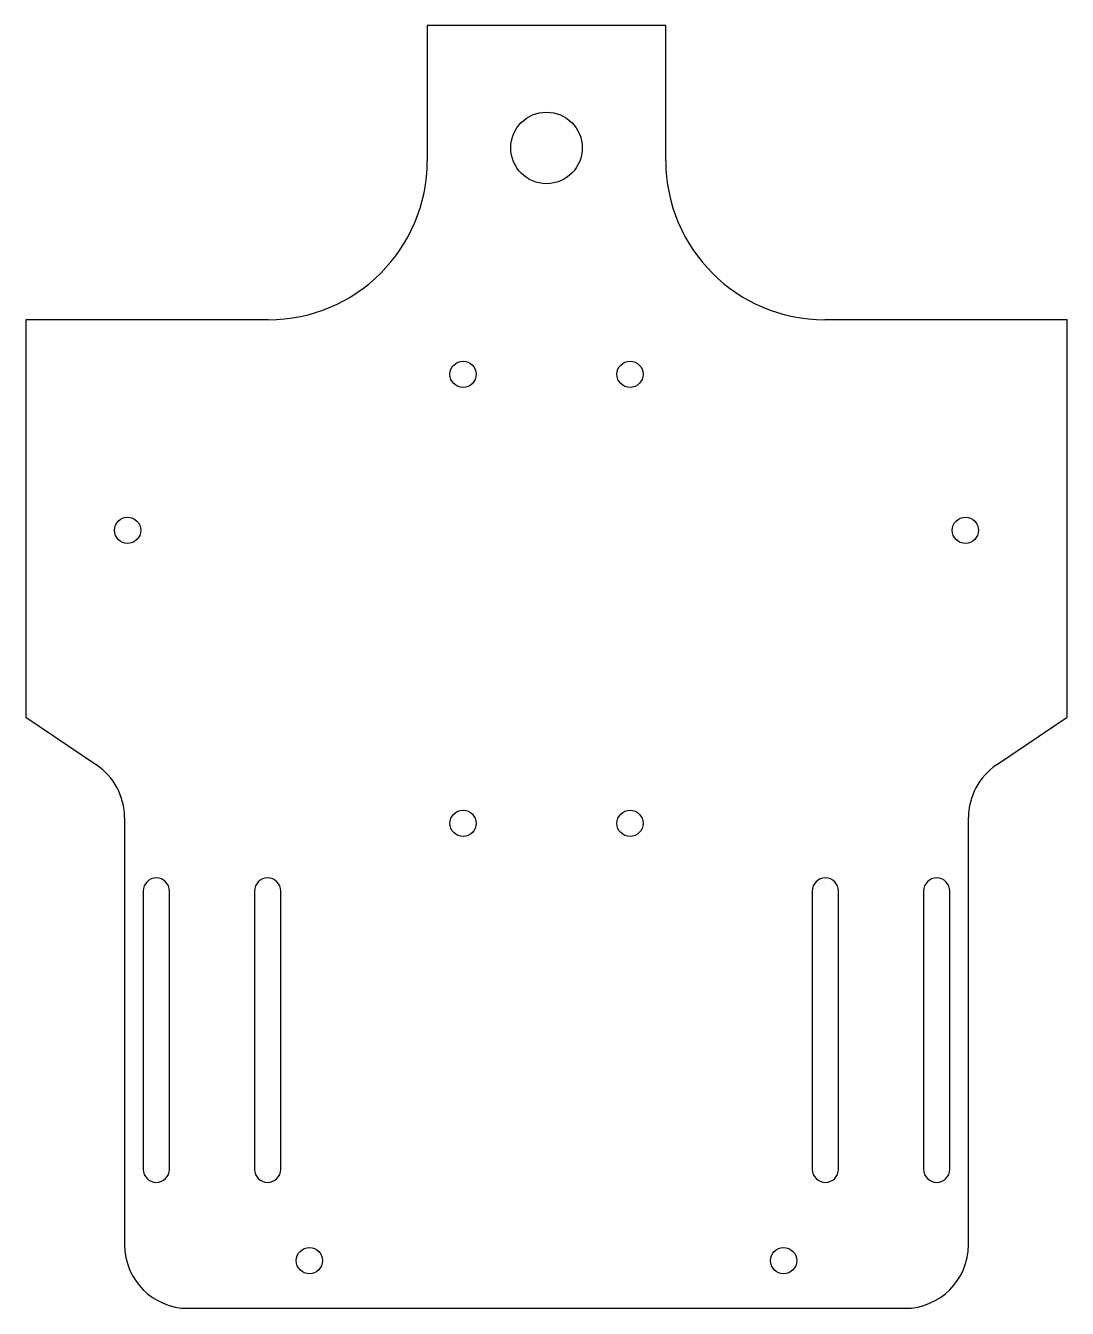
# Model space of a CAD drawing. Header units: millimetres. Extents: x 406 to 537, y 1563 to 1724.
import ezdxf

# ---------------------------------------------------------------- set-up
doc = ezdxf.new("R2010")
doc.units = ezdxf.units.MM

msp = doc.modelspace()

# ---------------------------------------------------------------- linework, layer by layer
at = {"color": 7, "linetype": 'Continuous', "lineweight": 25}
for p, q in [((486.05, 1724.16), (456.05, 1724.16)), ((456.05, 1724.16), (456.05, 1707.16)), ((486.05, 1707.16), (486.05, 1724.16)), ((436.05, 1687.16), (405.53, 1687.16)), ((405.53, 1687.16), (405.53, 1637.16)), ((536.56, 1687.16), (506.05, 1687.16)), ((536.56, 1637.16), (536.56, 1687.16)), ((405.53, 1637.16), (414.44, 1631.15)), ((527.65, 1631.15), (536.56, 1637.16)), ((417.96, 1624.51), (417.96, 1570.77)), ((524.13, 1570.77), (524.13, 1624.51)), ((420.31, 1615.27), (420.31, 1580.27)), ((423.61, 1580.27), (423.61, 1615.27)), ((434.31, 1615.27), (434.31, 1580.27)), ((437.61, 1580.27), (437.61, 1615.27)), ((504.48, 1615.27), (504.48, 1580.27)), ((507.78, 1580.27), (507.78, 1615.27)), ((518.48, 1615.27), (518.48, 1580.27)), ((521.78, 1580.27), (521.78, 1615.27)), ((425.96, 1562.77), (516.13, 1562.77))]:
    msp.add_line(p, q, dxfattribs=at)
for centre, radius in [((471.05, 1708.77), 4.5), ((460.55, 1680.29), 1.65), ((481.55, 1680.29), 1.65), ((418.35, 1660.66), 1.65), ((523.74, 1660.66), 1.65), ((460.55, 1623.79), 1.65), ((481.55, 1623.79), 1.65), ((441.22, 1568.77), 1.65), ((500.87, 1568.77), 1.65)]:
    msp.add_circle(centre, radius, dxfattribs=at)
for centre, radius, start, end in [((436.05, 1707.16), 20, 270, 0), ((506.05, 1707.16), 20, 180, 270), ((409.96, 1624.51), 8, 0, 56), ((532.13, 1624.51), 8, 124, 180), ((421.96, 1615.27), 1.65, 360, 180), ((435.96, 1615.27), 1.65, 360, 180), ((506.13, 1615.27), 1.65, 360, 180), ((520.13, 1615.27), 1.65, 360, 180), ((421.96, 1580.27), 1.65, 180, 360), ((435.96, 1580.27), 1.65, 180, 0), ((506.13, 1580.27), 1.65, 180, 360), ((520.13, 1580.27), 1.65, 180, 360), ((425.96, 1570.77), 8, 180, 270), ((516.13, 1570.77), 8, 270, 0)]:
    msp.add_arc(centre, radius, start, end, dxfattribs=at)

doc.saveas('drawing.dxf')
